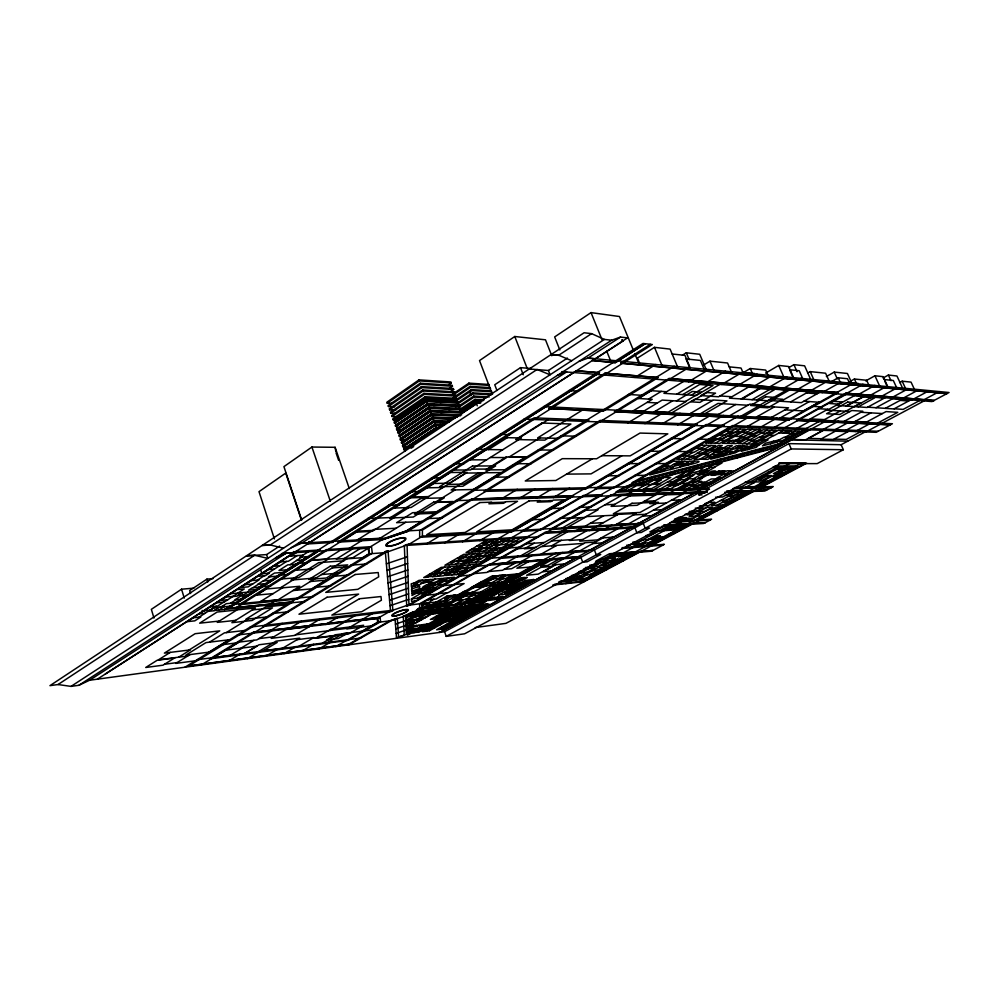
<?xml version="1.0" encoding="UTF-8"?>
<svg xmlns="http://www.w3.org/2000/svg" width="999" height="999" viewBox="0 0 999 999"><rect width="100%" height="100%" fill="white"/><g stroke="black" fill="none" stroke-linecap="round" stroke-linejoin="round"><path stroke-width="1.5" d="M419.667 607.979L419.642 603.796L488.898 564.435L545.566 559.602L464.997 604.245L416.62 609.952L419.642 607.904L416.62 609.952M419.68 537.4L419.655 530.631L471.553 499.05L573.501 495.979L511.451 531.967L419.655 537.312M688.598 367.644L422.415 530.032L422.402 536.188L407.105 545.466M422.664 607.892L422.702 603.134M443.981 575.387L446.803 575.461L453.196 571.765M482.255 553.371L479.483 553.221L472.839 557.067M759.977 488.636L758.303 488.686L761.226 488.024L759.777 488.798M421.903 605.157L430.294 602.297L430.581 601.111L433.891 599.238M499.138 586.85L500.299 587.474M718.743 456.193L717.532 457.442L710.726 459.203L728.97 448.851L734.59 448.938L740.147 445.829M649.238 480.869L653.995 476.298M679.545 467.27L683.116 463.923L674.025 466.271L670.491 469.617L687.599 465.147L689.173 463.773L681.78 465.172M671.715 475L676.598 470.429M693.88 469.23L698.888 464.647M699.562 471.029L703.895 467.107L722.002 462.999L714.085 467.395M712.886 464.76L708.503 468.681L690.571 473.376M715.734 463.536L720.853 458.941M728.833 454.52L732.454 451.286L727.434 452.584L723.663 455.956L717.369 457.579L720.828 454.47L727.147 452.847M737.274 457.917L742.519 453.321M747.751 449.625L755.931 444.118M758.516 452.385L763.873 447.777M349.3 488.561L335.102 447.302L311.925 447.04L283.928 466.633L301.636 519.892M448.676 384.69L451.223 382.954L450.861 381.968L418.981 379.882L386.9 402.197L387.25 403.184L391.833 403.396M387.25 403.184L419.355 380.894L451.223 382.954M448.626 388.823L452.447 386.226L452.085 385.239L420.217 383.241L388.087 405.507L388.436 406.506L394.555 406.768M388.436 406.506L420.579 384.253L452.447 386.226M449.837 392.108L453.671 389.51L453.309 388.524L421.441 386.613L389.273 408.828L389.622 409.827L395.741 410.077M389.622 409.827L421.815 387.624L453.671 389.51M451.061 395.392L454.895 392.794L454.533 391.808L422.677 389.972L390.459 412.15L390.821 413.149L395.404 413.324M390.821 413.149L423.052 390.996L454.895 392.794M452.272 398.676L456.118 396.091L455.756 395.104L423.913 393.356L391.645 415.484L392.008 416.483L396.591 416.645M392.008 416.483L424.288 394.368L456.118 396.091M454.782 401.111L457.355 399.388L456.98 398.401L425.149 396.728L392.844 418.818L393.206 419.817L397.777 419.967M551.798 355.769L545.491 339.81L514.772 336.501L479.52 360.577L492.195 393.943M393.206 419.817L425.524 397.752L457.355 399.388M461.688 413.648L456.793 400.487L425.824 398.926L394.38 420.379L405.357 451.024M394.917 421.878L426.386 400.449L440.322 401.136M395.279 422.877L426.76 401.461L457.717 402.972M396.116 425.212L427.622 403.833L433.816 404.12M396.478 426.223L427.997 404.845L458.941 406.268M397.315 428.559L428.871 407.217M396.79 429.845L429.245 407.917L461.038 409.303L460.676 408.316L428.871 406.905L396.428 428.846L396.79 429.845L399.837 429.932M397.677 429.57L429.245 408.241L460.177 409.578M452.397 394.268L468.881 383.141L489.023 384.465M452.747 395.229L469.243 384.116L489.385 385.414M398.514 431.918L430.107 410.614L442.482 411.138M398.876 432.917L430.482 411.638L461.401 412.899M453.583 397.477L470.092 386.376L490.234 387.637M452.672 399.3L470.467 387.35L490.596 388.599M399.712 435.277L431.356 414.023M400.075 436.276L431.73 415.047L458.004 416.046M456.056 399.837L471.316 389.61L491.446 390.821M456.418 400.799L471.678 390.584L491.808 391.783M400.924 438.636L432.604 417.432L451.148 418.094M455.307 417.932L432.604 417.107L400.037 438.911L400.399 439.922L432.979 418.131L452.647 418.831M633.641 350.861L619.48 316.521L591.021 312.612L554.657 336.925L559.827 349.962M401.273 439.635L432.979 418.444L451.523 419.105M457.255 403.059L472.527 392.844L492.657 394.006M457.617 404.021L472.902 393.818L491.471 394.88M193.856 588.161L181.543 589.198L151.361 609.328L153.958 618.081M402.122 441.995L433.853 420.841L441.57 421.091M402.485 443.007L434.228 421.865L446.578 422.265M458.454 406.281L473.751 396.091L489.223 396.94M458.816 407.242L474.113 397.065L486.488 397.739M403.334 445.367L435.102 424.25M531.243 368.519L520.504 367.644L494.755 384.752L496.953 390.522M444.18 424.213L435.114 423.938L402.447 445.654L402.809 446.665L435.489 424.962L441.533 425.149M403.696 446.378L435.477 425.274L441.658 425.462M459.652 409.503L474.975 399.338L484.253 399.825M460.015 410.477L475.337 400.312L483.066 400.711M212.987 578.646L206.918 579.133L189.66 590.559L190.572 593.531M460.077 411.725L475.611 401.448L481.63 401.748M404.533 448.738L436.351 427.672L439.435 427.759M422.028 438.299L454.345 416.933L457.442 417.045M404.895 449.75L422.727 437.962M460.851 412.737L476.198 402.597L479.283 402.747M461.913 412.325L476.161 402.909L480.669 403.134M461.213 413.711L476.56 403.571L476.198 402.597M411.163 448.251L413.686 446.578M592.469 360.464L615.272 362.6L645.079 343.793L615.322 362.699L592.519 360.564L627.534 337.887L620.529 337.063L611.663 340.234L604.432 339.41L591.583 333.641L584.09 332.754L49.95 685.651L58.042 684.54L254.583 555.282L267.819 558.366L266.596 554.595L279.645 546.078M270.592 545.054L262.163 545.442L270.254 544.979L537.087 369.48L550.074 374.775L548.401 370.504L529.482 368.981M551.148 354.52L558.728 355.244L591.583 333.641M548.401 370.504L567.42 358.079M58.042 684.54L71.004 686.388L604.432 339.41M71.004 686.388L78.896 685.289L611.663 340.234M78.896 685.289L89.623 680.232L286.089 553.234L368.718 547.877L384.178 538.424L406.481 530.881L421.703 521.515M291.358 547.689L301.71 543.144L566.658 371.89L557.467 375.349M578.995 361.388L588.074 358.042L620.529 337.063M97.328 679.17L295.692 551.498L320.379 549.912L228.546 608.341L293.032 601.885L228.521 608.254L320.379 549.912M599.412 372.677L576.46 370.766L307.392 543.956L332.043 542.494L599.412 372.677L332.043 542.494M308.978 541.545L309.39 542.794L105.345 674.013M595.167 358.728L309.665 542.669L309.278 541.533M595.441 358.753L622.802 341.146L622.265 339.847M193.344 617.782L187.337 621.64L194.805 620.854L200.811 617.007L193.007 617.819M204.271 610.776L220.08 600.474L227.797 599.737M251.311 580.581L240.409 587.537L248.152 586.863L259.053 579.944L251.199 580.594L257.892 576.286L265.397 575.686L269.28 573.201L261.913 573.776L260.789 570.279M258.029 576.273L273.788 566.133L280.032 565.671L286.713 561.388M220.954 600.387L226.186 597.015M274.163 566.108L280.844 561.8M291.271 555.981L296.603 552.547M198.926 617.207L213.299 607.979L218.993 607.417M216.321 606.243L210.19 610.177L203.896 610.814M257.467 580.082L264.173 575.786M267.794 573.314L279.658 565.709M223.739 602.135L217.52 606.131L210.165 606.843M237.912 593.056L244.293 588.96L236.95 589.61L225.399 597.09L233.104 596.378M238.349 593.019L224.101 602.11L216.383 602.847M297.227 555.581L288.336 561.276L280.282 561.85L289.186 556.118L302.934 555.194M308.266 551.798L299.837 557.167L307.829 556.63M263.386 580.918L269.905 576.76M252.959 587.737L258.316 584.315M301.873 557.03L296.516 560.451L302.485 560.027M218.669 610.177L224.675 606.343L219.942 606.805L213.724 610.789L208.017 611.363M290.06 564.697L296.74 560.439M230.519 603.259L236.189 599.65M242.183 595.829L248.177 592.007L252.859 591.583M258.853 587.212L264.198 583.816M224.4 609.59L229.708 606.218M240.697 599.225L246.678 595.416M295.629 564.285L286.913 569.83L278.996 570.441L287.724 564.872L295.804 564.273M302.26 560.039L307.617 556.643M224.563 609.577L643.031 343.456L652.335 344.53L234.915 608.528M548.901 408.541L604.882 373.226L658.066 377.634L603.334 411.138L548.901 408.541L603.334 411.138M620.666 363.099L946.902 393.656L620.704 363.199L650.349 344.305M295.716 570.267L311.85 560.064L328.584 558.878L298.838 577.522L281.693 578.945M470.367 459.827L486.6 449.562L502.709 449.737M256.656 595.117L266.358 588.985M342.732 540.746L357.892 531.156L372.527 530.407M394.28 508.066L411.688 497.065L428.446 496.603M488.474 449.575L507.317 437.674M170.255 652.384L158.466 659.815L187.712 656.006M677.909 367.694L670.104 349.101L654.47 347.34L637.449 358.079L639.785 363.748M280.669 587.699L296.591 577.709M325.899 559.315L341.296 549.65M519.118 437.937L547.714 419.992M357.405 539.897L374.175 529.37L396.153 528.246M393.206 517.432L408.966 507.542M260.19 601.748L282.917 587.499L265.746 589.035M347.939 549.225L363.424 539.535M175.125 657.629L163.037 665.184L145.729 667.494L157.205 660.252L174.513 658.004M189.036 650.037L219.73 630.869L195.105 633.703L164.385 653.121L190.447 649.862L178.671 657.205M352.647 548.913L336.288 559.115L352.41 557.966L370.666 546.778M268.569 605.144L276.611 600.137M584.765 408.616L537.649 437.887L557.13 438.311M634.939 377.435L655.731 364.51M209.49 642.157L224.5 632.829L244.668 630.481M189.985 654.582L175.799 663.398L195.379 660.789M277.71 600.037L299.85 586.276L282.38 587.837M455.094 489.922L434.965 502.422L453.858 501.823M226.224 632.629L248.202 618.993M539.847 437.937L509.29 456.905L526.748 456.993M296.316 590.247L346.865 558.816M379.458 538.611L405.819 522.252M674.25 366.271L406.618 530.869L382.23 539.622M682.429 355.169L686.288 352.797L699.725 354.27L706.368 369.905M208.916 652.16L229.021 639.785M311.725 588.823L325.824 580.144M473.276 489.51L500.774 472.602L478.771 472.789L451.098 490.01L473.888 489.498M362.575 557.692L368.968 553.758L368.244 548.164L360.002 548.701L343.306 559.078L363.112 557.654M184.94 667.207L369.468 553.721M403.296 616.296L404.021 615.796L403.271 616.221L404.245 635.164L398.613 637.1L397.302 618.256L390.409 620.529L348.713 644.193L188.524 666.083L293.032 601.885M297.59 598.975L372.29 553.184L371.478 546.64L326.261 549.625L239.048 604.745L297.615 599.063M407.804 531.268L588.973 420.079L534.19 417.857L337.887 542.157L383.042 539.485L407.842 531.356L383.042 539.485M253.097 632.442L209.802 658.878L347.814 640.409L380.619 621.728L380.057 617.282L253.072 632.355L380.082 617.357M385.339 551.685L262.799 626.51L390.572 611.688L392.882 610.764L388.049 550.998L385.302 551.598L388.087 551.086M838.361 392.582L788.998 419.98L614.497 411.763L668.918 378.534L838.361 392.582L668.918 378.534M201.186 664.984L385.389 552.609L390.509 610.951L388.936 611.95M225.974 650.137L238.973 642.207M638.573 398.489L651.348 390.684M703.721 364.96L709.989 361.163L727.559 362.999L731.543 372.252M409.003 544.318L385.427 552.697M648.538 399.101L661.263 391.383M240.934 648.214L253.908 640.347M632.954 410.989L652.222 399.325L638.099 398.451M269.305 631.206L282.23 623.388M242.32 648.026L230.045 655.456L213.336 657.679L225.624 650.174L256.88 646.153L244.93 653.334M683.653 381.393L663.948 393.319L696.216 395.504L713.011 385.527L699.675 384.465L682.767 394.593M271.678 630.918L256.83 639.897L238.599 642.17M688.523 381.793L708.778 369.568M228.122 661.313L240.222 654.02M643.219 411.488L662.162 400.087L686.063 401.548L668.231 412.137L654.857 411.476M426.073 544.155L441.308 535.002M500.799 499.25L517.332 489.31M627.697 422.989L646.565 411.65M244.593 653.446L259.066 644.755L277.21 642.432L262.762 651.036M676.798 394.193L696.39 382.43M286.563 629.145L271.216 638.361L294.443 635.464L309.752 626.385M288.624 628.908L301.523 621.166M653.958 412.013L672.802 400.736M705.381 383.154L725.461 371.166M676.41 400.936L692.257 391.483L701.223 392.12L685.451 401.498M247.228 658.703L259.315 651.485M691.283 395.179L710.326 383.828L696.003 382.667M444.505 542.957L459.665 533.928M518.856 498.688L535.289 488.898M644.892 423.638L663.611 412.487M307.417 626.66L320.279 619.018M592.482 458.766L555.856 480.507L525.249 480.994L562.3 458.666L596.578 458.778L640.009 433.067L667.844 433.853L630.144 455.869L601.81 455.681M671.715 412.887L694.58 399.325L712.512 400.474M719.879 384.34L700.911 395.579L718.581 396.778L757.142 374.188M721.678 384.478L741.57 372.702M742.657 373.002L750.249 368.519L765.696 370.067L768.169 375.724M265.846 656.156L277.909 649.025M462.412 541.795L477.497 532.892M536.363 498.139L552.697 488.499M661.525 424.263L680.094 413.299M282.23 648.451L299.688 638.149L275.999 641.158L258.978 651.311L282.705 648.164M325.711 624.475L338.549 616.92M689.859 413.786L713.323 400.012L726.947 400.886L704.07 414.223L690.272 413.536M283.978 653.683L296.016 646.615M621.865 455.806L591.046 473.876L566.595 474.125M299.051 646.216L313.898 637.524L297.115 639.672M765.596 373.114L778.721 365.434L788.661 366.508L794.03 378.646M479.807 540.659L494.817 531.88M553.359 497.614L569.592 488.111M677.647 424.862L696.066 414.086M343.531 622.352L356.318 614.885M551.848 500.799L538.786 501.023M344.23 622.265L330.02 630.569L295.479 634.852M749.1 386.713L729.47 398.164L767.931 400.761L786.5 390.147L770.778 388.873L752.022 399.687M476.648 546.266L466.071 552.472L475.099 551.798L481.568 548.039M487.125 540.172L482.405 542.932L488.124 542.544L492.844 539.797M457.455 558.129L460.302 556.468M752.697 387L772.215 375.624M481.043 545.966L487.749 542.057L483.104 542.37L476.398 546.291L482.38 545.866M433.166 573.838L427.31 577.247L423.713 577.572L441.183 567.382L450.736 566.683M444.767 567.082L435.077 572.727L441.271 572.177L450.949 566.558L460.864 565.721L449.862 572.065M449.075 564.872L455.094 561.363M471.79 552.047L483.653 545.142L489.86 544.717M788.686 367.694L793.918 364.647L804.62 365.821L810.851 379.807M456.181 561.276L462.25 557.754M483.816 545.129L489.273 541.957M301.661 651.261L313.674 644.28M462.937 557.842L469.605 553.97M426.373 579.895L420.567 583.266L424.712 582.867L430.519 579.507L422.115 580.269M496.715 539.56L711.538 414.847M428.321 579.695L419.081 585.052L412.862 585.651L422.515 580.032L418.918 580.369L413.136 583.741L416.733 583.404M511.426 531.893L573.476 495.891L471.553 499.05M585.564 488.873L697.065 424.2L585.601 488.961L484.078 491.396L600.124 420.417L697.102 424.288M484.215 547.852L477.747 551.61L483.391 551.186M489.385 544.742L494.83 541.583M467.894 557.454L474.55 553.596L463.573 554.42L460.027 556.493L466.058 556.031M499.175 539.31L494.305 542.132L499.925 541.758L504.782 538.948M741.133 398.951L758.978 388.599L774.337 389.835L756.655 400M741.97 399.013L760.851 388.074L748.476 387.075M360.876 620.279L373.638 612.887M437.337 576.323L443.181 572.951M322.402 643.119L335.951 635.277L312.637 638.261M362.075 620.142L346.89 628.933L371.341 625.898M443.868 573.014L449.775 569.605M450.849 569.505L456.793 566.071M717.369 415.134L735.714 404.508M461.076 563.873L466.795 560.564M494.855 545.004L501.523 541.146M767.457 388.199L786.812 377.023M327.922 642.382L343.169 633.578L375.936 629.407M427.547 584.702L430.869 582.779M454.757 569.168L443.306 575.786L432.367 576.785L438.199 573.389L448.863 572.577M424.825 586.663L419.168 589.947L422.952 589.56M419.443 589.909L413.811 593.169L417.32 592.807L428.334 586.326M583.141 495.691L521.303 531.381L540.484 530.169L601.91 495.117L583.104 495.604L601.91 495.117M318.893 648.913L330.881 641.995M488.811 550.874L723.563 415.434M492.782 548.676L499.4 544.867M459.103 568.369L464.76 565.109L461.288 565.397L455.619 568.668L459.99 568.294L454.095 571.69L449.725 572.077M435.227 582.367L428.608 586.301L422.977 586.85L426.511 584.802L432.142 584.253M469.031 562.924L475.024 559.465M476.073 559.378L482.105 555.906M437.912 581.693L440.609 580.144M488.811 552.522L482.779 555.993L487.574 555.619L493.593 552.16L482.967 552.959L464.56 563.586L455.182 564.26M458.091 571.341L451.698 575.012L462.312 574.038M504.732 544.492L515.584 538.249M430.082 587.924L435.789 584.652M729.67 415.734L749.837 404.145L760.826 404.832L740.796 416.283M436.838 584.54L442.582 581.243M412.412 598.776L411.426 599.338L411.6 601.448L415.334 600.799M449.562 577.684L443.256 581.306L448.076 580.844L454.37 577.235L443.693 578.234L440.347 580.169L446.216 579.607M456.531 574.575L462.912 570.904M494.243 550.399L499.725 549.999L504.333 547.352L498.851 547.752L494.093 550.486L483.216 551.298L493.981 545.067L499.55 544.68M807.642 373.089L810.214 371.616L825.586 373.214L829.27 381.393M514.335 541.745L520.854 537.999M463.573 570.978L469.455 567.607M503.808 547.877L509.178 544.805M470.492 567.519L476.411 564.123M417.395 598.239L426.298 593.131L420.304 593.756L411.388 598.888L420.829 597.864M428.121 592.082L433.728 588.873L437.15 588.523M492.37 555.244L498.376 551.798L501.735 551.548M781.767 389.36L800.936 378.371M362.15 631.156L377.547 622.315L377.26 618.568L361.551 620.441M508.029 547.577L513.386 544.505M335.701 646.615L378.296 622.227M237.263 635.027L377.784 618.269L390.534 611.026L408.966 604.757L738.186 416.158M723.9 425.324L706.168 424.55L595.179 488.736L613.836 488.199L723.863 425.237M789.535 389.997L770.978 400.587L801.335 402.659L819.505 392.432M743.693 416.421L761.65 406.168L788.536 407.817L770.878 417.757M544.954 532.504L634.502 526.997L544.917 532.417L499.375 558.466L588.224 551.261M707.205 491.958L611.051 494.842L549.85 529.62L639.235 524.325M709.44 489.285L616.296 491.758L626.123 486.263L777.921 446.64L810.813 428.621L878.233 431.256M807.642 428.583L777.821 444.842L632.267 482.667L732.479 425.574L807.604 428.496M348.863 644.817L391.358 620.629L409.253 614.51L421.903 607.429L421.915 603.234L749.562 416.72M795.629 390.484L814.635 379.682M572.015 518.081L585.689 510.314M658.953 469.505L664.772 466.196M683.154 455.731L689.123 452.347M623.626 490.484L630.906 486.351L639.148 484.203L646.94 484.04L636.263 490.072M780.968 401.273L799.4 390.796M715.908 438.673L708.216 443.044L705.394 442.994L729.769 429.133L735.851 428.833L730.057 432.105L734.802 432.267L740.584 428.996L745.054 429.158L740.471 431.743L735.988 431.593M662.974 469.468L668.793 466.171M687.137 455.756L693.081 452.385M826.385 376.548L834.227 372.09L847.439 373.501L851.273 381.93M404.046 615.871L412.387 612.262L460.839 606.555L413.848 632.729M408.329 614.41L411.351 612.699M724.375 435.102L730.843 431.431M534.24 543.194L524.313 548.826L534.265 548.089M756.455 417.058L774.275 406.943M447.04 592.769L436.051 599L427.759 599.899M628.271 490.372L636.65 485.626L644.442 485.452M562.262 527.947L580.382 517.669M444.38 612.487L441.296 614.21L446.753 613.536L449.837 611.825L406.668 617.057L412.924 613.511M425.362 606.618L434.752 605.531M596.078 509.852L621.428 495.504M641.758 484.153L644.917 482.355L653.883 480.019L661.538 479.895L653.446 484.44L645.754 484.715L653.883 480.019M501.623 564.098L486.875 572.439L473.901 573.638M691.208 456.78L697.439 453.259M703.483 449.725L711.063 445.442M728.571 436.101L736.5 431.605M429.108 606.168L447.09 596.016M790.609 401.923L808.553 391.77L799.038 391.009M504.27 563.873L518.169 556.018M559.902 532.43L568.468 527.584M625.436 495.379L634.602 490.197M745.679 427.422L763.411 417.395M809.078 391.583L827.896 380.944M411.775 616.321L415.871 614.934M430.519 606.093L435.664 604.233M732.392 436.201L740.309 431.73M413.848 616.183L420.816 612.212L423.938 611.838L418.219 615.072L415.084 615.446M520.816 555.806L544.155 542.507M562.512 532.267L544.405 542.482L526.411 543.743M450.674 595.541L444.755 598.888L447.852 598.538M830.206 382.317L838.223 377.797L847.489 378.721L849.999 384.253M630.893 495.217L611.113 506.368L637.075 505.307L656.63 494.418M438.012 604.058L453.771 595.204M418.931 615.484L423.002 614.11M455.307 595.017L452.072 596.84L457.704 596.228L460.926 594.417M525.686 555.407L541.346 546.59L556.605 545.479M567.32 531.967L551.236 541.021L570.854 539.66M541.858 546.553L551.748 540.983M427.56 611.176L434.952 606.942L444.13 605.881M706.53 454.358L722.227 445.517L718.581 445.454L694.055 459.278L699.662 459.303L708.428 454.37L702.846 454.32M413.598 619.567L407.967 622.739L411.064 622.352L416.695 619.193M420.954 615.322L428.084 611.351L431.168 610.988L425.449 614.198L422.365 614.572M739.322 436.501L752.172 429.283M453.646 597.377L444.205 602.684L448.676 602.147L441.458 606.193M457.854 595.017L470.042 593.681L472.914 592.07L467.819 593.918M458.266 594.705L464.21 591.358L467.27 591.033L461.326 594.368L446.965 596.066M461.875 592.907L481.243 582.03M483.553 580.731L491.695 576.148L495.529 575.786L487.387 580.357L483.316 580.756L475.312 585.264L483.179 584.415M515.609 562.899L502.46 570.292L488.411 571.578M406.993 624.612L413.087 621.178M492.632 576.311L516.883 573.975L509.178 578.259M485.377 580.706L490.759 580.157M410.065 623.139L414.073 621.778L412.125 622.877M424.712 614.897L419.655 617.744L426.685 616.883M461.388 594.63L475.424 586.763M479.17 584.865L487.162 580.382M519.43 562.562L533.254 554.807M574.762 531.505L583.291 526.723M639.909 494.93L649.013 489.822M711.987 454.42L703.308 459.315L707.954 459.328L716.408 454.458M759.265 427.934L776.86 418.057M822.127 392.644L840.771 382.167M462.599 594.542L460.227 595.879L465.309 594.255M716.633 452.185L723.763 448.189M736.3 441.009L742.644 437.462M748.813 433.891L756.518 429.57M476.261 587.287L479.532 585.451L473.963 586.026L470.679 587.874L484.627 586.338M603.783 515.734L585.252 526.136L567.857 527.147L586.525 516.583L616.92 515.097M463.973 594.343L469.093 592.482L466.208 594.093M413.648 622.714L408.079 625.849L411.151 625.449M434.59 610.926L428.359 614.422L435.264 610.501L438.311 610.139L432.604 613.336L429.558 613.698M444.83 605.819L453.883 604.757M551.535 545.841L561.388 540.322M422.54 618.568L409.14 620.192M478.509 587.012L493.993 578.346M779.72 418.194L809.377 401.573M523.164 562.25L511.663 568.693L504.083 569.38M416.346 622.502L422.49 619.08M423.526 618.493L429.695 615.047M739.859 441.096L746.191 437.55M431.73 614.048L407.117 627.684L413.174 624.3M667.856 481.868L685.863 471.753L694.954 469.38L687.749 475.961L678.733 478.321L685.863 471.753L691.258 471.703L681.468 477.172L676.036 477.26M727.509 448.239L716.633 454.47L711.463 454.42L715.471 452.172L720.629 452.222M447.402 605.594L456.618 600.436L472.302 598.663M464.173 596.403L453.271 597.602M433.404 613.736L437.425 612.375M456.93 600.536L471.516 592.357M541.033 554.183L556.83 545.342L584.115 543.344M848.076 382.567L854.42 379.021L866.633 380.257L869.118 385.676M435.252 613.598L442.357 609.652L445.379 609.303L439.685 612.487L436.663 612.849M442.869 609.365L450.187 605.269M471.953 592.832L484.128 586.276L492.482 585.189M489.635 583.216L484.328 583.753M471.353 593.756L474.038 592.257M483.916 586.738L486.613 585.227M528.334 561.8L516.845 568.219L530.968 566.945M730.856 448.876L736.413 445.766L747.801 445.966L743.531 448.339L735.739 448.289M491.283 582.979L505.419 575.087M415.347 625.686L409.24 626.473M672.689 481.768L680.906 477.185M659.352 489.46L673.139 481.768L667.569 481.868L653.746 489.61L664.173 489.335L672.427 484.74L678.071 484.615M407.23 630.706L416.745 625.411L413.711 625.811L408.191 628.895L411.226 628.496M732.816 448.913L719.767 456.193L715.883 456.168M756.218 436.014L762.574 432.467M417.058 625.586L415.122 626.66L419.068 625.324M454.058 604.82L463.261 599.687M586.813 530.756L569.393 540.471L582.729 539.547M742.557 443.731L750.099 439.523M470.804 595.854L475.536 593.219L484.19 592.282M471.878 595.629L475.936 593.369L468.106 594.218M465.459 599.437L472.152 595.704M490.996 585.127L497.252 584.727M597.564 525.886L618.231 514.36L636.001 513.498L615.496 524.837M803.358 410.926L818.943 402.235M495.766 582.754L502.859 578.933L497.589 579.457M589.248 530.606L597.714 525.874M653.995 494.493L663.036 489.448M772.464 428.421L853.258 383.366M413.761 628.833L408.291 631.88L411.313 631.48M472.028 593.044L480.494 592.132L492.569 585.402M438.461 615.784L435.389 617.494L440.859 616.82L443.918 615.122L436.438 616.096M423.039 624.737L416.046 625.636M505.906 578.583L511.875 575.262L506.118 575.824L500.149 579.158L509.453 578.234M743.93 445.904L735.164 450.711L739.173 450.761M760.077 436.975L767.856 432.642M416.77 628.446L407.33 633.666L410.077 633.341L407.355 634.303M469.83 598.95L464.622 601.848L458.054 602.597M737.062 450.736L730.669 452.884M454.195 608.329L452.197 609.44L454.17 609.203M463.124 603.696L478.983 594.954M483.516 592.37L491.446 588.186L479.47 594.904L464.036 596.49M516.908 573.975L492.682 587.275L500.686 583.041M406.668 617.057L407.392 635.227L417.345 629.707M419.905 628.134L409.29 629.52M420.542 627.921L427.147 624.25M669.68 489.273L688.423 478.858M743.318 448.339L735.551 452.772L723.95 455.694M556.106 552.971L412.325 632.866L419.255 631.93L562.749 552.435M710.164 467.332L701.872 471.94L706.518 471.903L714.784 467.307L709.927 467.407M865.696 380.906L874.937 375.774L883.141 376.66L888.161 387.537M753.758 444.08L778.196 430.332L791.133 430.794L786.688 433.254M796.64 420.342L890.384 424.812L796.678 420.429L845.741 393.194L934.14 400.512L845.741 393.194M600.049 529.932L579.782 541.183L597.564 539.91L617.682 528.833M782.754 428.808L862.999 384.29M693.406 478.771L703.209 473.339L695.816 473.426L685.976 478.896L695.229 478.746L686.9 483.354L680.069 483.504M845.803 394.568L829.657 403.521L838.985 404.158M549.375 559.278L578.034 556.755L549.375 559.278L468.906 603.796L484.79 602.01L480.656 604.295L464.772 606.168L417.807 632.205M667.182 494.08L649.837 503.696L666.345 503.034M676.273 489.098L686.625 483.366M764.897 439.86L755.831 444.892L758.99 444.942L768.031 439.935L761.5 439.772M603.359 529.72L611.775 525.062M667.694 494.068L676.685 489.098M765.871 439.885L773.8 435.489M783.428 430.444L774.312 435.489L769.193 435.339M679.095 489.023L704.982 474.687L713.161 474.575L718.681 471.54L713.573 471.578L708.029 474.65M467.12 606.58L449.937 616.008L455.269 615.347L458.304 613.661L452.984 614.323M705.419 474.675L711.837 471.116L715.359 471.091L708.94 474.637M450.774 615.908L422.277 631.705L429.545 630.706M488.798 594.855L475.849 601.922L497.627 599.313M552.072 559.765L540.684 566.058L547.802 565.422L559.153 559.153M514.148 581.006L509.677 583.478L513.224 583.104L517.694 580.644L514.148 581.006L513.911 580.344M783.091 433.141L787.699 430.594M452.684 616.008L457.804 615.372L475.799 605.556M490.609 595.029L495.704 594.455L514.46 584.215M568.481 551.985L585.264 542.707L595.666 541.945L579.42 551.098M682.367 488.948L688.923 485.314M701.535 478.309L708.179 474.637M883.066 377.997L888.398 375.05L896.952 375.999L902.771 388.536M453.683 615.546L448.126 618.606L445.217 618.98M491.67 594.53L485.889 597.727L483.004 598.051M689.772 485.302L702.222 478.309L698.326 478.371M517.944 580.431L512.462 583.466L516.808 583.016L522.277 579.994L515.109 580.719L520.267 577.872L524.338 577.459L519.18 580.307M809.028 419.642L827.796 409.265M460.964 612.2L464.023 610.514L458.703 611.151M499.175 591.071L502.372 589.31L497.115 589.872M481.131 601.311L484.265 599.575L478.983 600.187M443.356 622.177L440.372 623.826L435.027 624.525M443.681 622.002L446.69 620.342L441.358 621.016M455.069 615.734L453.121 616.808L455.057 616.57M493.007 594.78L490.971 595.904L494.905 594.567M855.019 395.317L836.712 405.407L867.157 407.467L885.039 397.752M429.47 630.744L457.18 615.471M483.316 601.023L495.092 594.542M686.975 488.823L693.531 485.214L685.676 485.389M795.304 429.283L812.487 419.805M856.655 395.454L874.837 385.427M469.218 609.64L463.611 612.724L466.483 612.375L472.077 609.29M489.835 598.126L487.824 599.238L491.733 597.914L481.281 599.063M448.701 621.39L454.208 618.356L457.067 617.994L451.573 621.016L438.012 622.864M486.101 600.774L491.833 597.614L494.68 597.29L488.948 600.449M478.571 605.094L472.914 608.204L470.054 608.553M517.22 583.791L511.326 587.037L508.491 587.337M562.649 558.853L576.273 551.361M617.095 528.871L625.474 524.263M681.043 493.656L689.959 488.736M563.586 558.778L552.247 565.022L564.647 563.898M791.245 433.404L795.679 430.956L799.837 431.106L782.317 440.671L775.236 442.07L783.853 437.325L788.286 437.45M450.724 621.016L460.327 619.78M455.407 618.431L465.509 617.02L462.512 618.668L457.317 619.33L460.314 617.682M492.969 597.739L498.002 597.165M456.281 618.306L480.494 604.994M498.688 594.954L525.187 580.382M691.758 488.698L697.989 485.264L700.711 485.202M784.902 437.362L792.032 433.429M603.009 537.874L592.657 543.568L603.296 542.782M628.034 524.113L683.541 493.581M520.529 583.428L517.32 585.189L522.44 584.652L525.649 582.892M453.271 620.629L436.588 629.77L443.843 628.783L450.736 625.024M555.894 564.685L543.094 571.715L551.698 570.891L564.46 563.911M694.492 488.623L701.51 484.765L706.093 484.665L699.924 488.049L695.329 488.161M479.57 607.105L476.498 608.791L481.668 608.166L484.727 606.48L475.711 607.604M517.932 586.013L514.747 587.762L519.855 587.212L523.039 585.464L514.123 586.45M523.164 583.141L526.386 581.368L531.48 580.844L528.259 582.604L505.856 585.114L487.962 594.942L493.244 594.355L496.416 592.607L491.146 593.181M845.916 406.031L862.549 396.903L874.687 397.864L858.203 406.868M846.59 406.081L864.172 396.416L854.432 395.629M637.262 480.644L777.784 444.168L821.353 420.242M698.501 488.511L710.976 481.63L715.072 481.555M724.3 474.55L731.218 470.754L727.01 470.791L720.741 474.238L724.962 474.188M823.176 420.329L840.334 410.926M718.106 478.171L708.865 483.104L703.533 483.216L711.263 478.971L716.57 478.883M452.397 624.113L457.03 621.578M457.954 621.066L488.998 603.995L467.07 606.605M497.564 599.338L502.435 596.678M533.778 579.507L507.292 593.993L498.701 594.954M661.45 509.777L679.308 499.987M868.331 396.391L886.35 386.526M601.997 542.869L612.3 537.225M651.648 515.671L662.487 509.727L653.408 510.152M708.978 484.715L714.747 481.555M576.173 557.692L439.697 632.404L439.423 631.605M589.585 550.287L630.319 528.046M638.311 523.513L693.868 493.256M702.559 488.411L792.095 439.473L805.506 439.822L822.989 430.319M826.91 420.517L439.885 632.379L439.61 631.58M641.046 523.426L632.729 527.971M854.532 406.618L872.015 397.053L884.465 398.064M899.637 382.58L902.172 381.193L911.051 382.118L914.734 390.022M89.623 680.232L444.58 631.743L580.844 557.292L582.742 562.212L587.2 561.8L600.724 554.47L596.291 554.845L594.368 549.9L489.985 558.279M420.479 537.362L422.377 536.101L643.206 523.226L645.217 528.271L649.55 527.996L641.246 532.492L636.887 532.792L634.889 527.759L580.881 557.355L576.386 557.742L575.849 556.843M634.927 527.834L698.301 493.119L699.05 494.955L702.085 494.855M865.184 431.905L841.121 444.717L788.91 443.618L707.142 488.286L707.904 490.134L699.05 494.955M832.954 420.816L851.797 410.527L862.799 411.213L844.105 421.366M879.682 397.315L897.527 387.587M821.702 430.269L838.573 421.091M823.376 430.332L808.566 438.386L821.39 438.736M444.58 631.743L446.216 636.375L791.22 448.938L843.368 449.737L841.121 444.717M890.721 398.214L908.403 388.636M833.191 430.706L849.924 421.64M875.961 407.729L893.168 398.414M836.063 430.806L820.853 439.11L833.303 439.448L848.7 431.281M854.307 421.865L870.966 412.862M674.562 519.43L677.684 517.744M595.279 562.4L601.723 558.928M705.981 503.471L710.064 501.273M710.289 501.261L713.323 499.625M563.573 580.744L573.638 575.324M625.636 547.39L635.714 541.97M702.697 505.869L709.04 502.46L714.797 502.222L708.478 505.619L699.288 506.031M589.472 567.145L593.743 564.847M693.169 511.251L687.849 514.123L685.214 514.26M582.429 571.166L574.987 575.187L571.416 575.549M901.448 399.088L918.98 389.635M606.98 558.466L614.547 554.395M649.987 535.302L657.879 531.056M885.301 408.366L902.047 399.35L892.831 398.601M676.123 521.303L682.654 517.782L686.263 517.582L679.732 521.091M588.923 568.568L580.894 572.902L586.975 572.29M596.366 564.597L607.916 558.379L602.647 558.853M659.115 530.881L638.836 541.733L632.729 542.195M750.449 481.743L756.368 478.558L759.977 478.496L754.07 481.668L745.379 481.843M844.367 431.118L860.963 422.19M581.256 572.864L574.275 576.623L580.007 576.023M659.215 530.956L669.118 525.636M740.209 487.412L750.773 481.73M756.53 478.546L773.576 469.355L776.635 469.33L759.627 478.496M773.775 469.355L778.246 466.945M593.006 566.808L600.449 562.799L606.343 562.25L598.913 566.246L585.339 567.544M635.277 544.055L643.056 539.872M696.765 511.088L702.772 507.867L695.242 508.204M731.768 492.082L722.652 496.978L715.559 497.24M568.518 580.219L575.449 576.498M612.699 556.643L617.307 554.158M632.117 546.878L637.712 543.868M776.435 469.33L780.893 466.933M615.109 556.431L619.717 553.946M663.249 530.606L672.702 525.524M565.771 583.666L594.992 567.981L583.553 569.093M621.366 553.808L634.665 546.678M647.814 539.522L664.585 530.519M674.462 525.299L682.604 520.929M745.254 487.287L711.438 505.444L723.226 504.92M783.179 466.92L790.309 463.186M865.871 422.427L886.063 411.588L897.764 412.337L877.759 423.014M745.591 487.275L755.456 481.98L763.598 481.805M783.378 467.033L778.933 469.418L782.317 469.393M635.489 546.603L640.596 543.868M666.633 530.407L676.136 525.312M624.325 553.558L618.244 556.818L621.915 556.493L627.984 553.234M910.838 399.85L893.88 408.941L867.706 407.167M686.538 520.691L691.183 518.206L693.818 518.056M732.729 496.116L740.783 491.808M786.962 466.908L780.793 470.217L784.165 470.179L790.321 466.895M911.9 399.937L929.27 390.621M608.816 562.662L603.421 565.559L611.101 564.822M639.335 546.291L645.192 543.169M725.823 500.362L733.815 496.078L728.521 496.266M579.008 579.12L586.788 574.949M670.416 530.157L679.819 525.124M717.12 505.182L726.161 500.349L720.504 500.574M689.173 520.541L697.215 516.233M855.269 431.531L871.727 422.714M772.514 476.411L778.446 473.239L782.629 473.189M612.487 562.337L617.307 559.752L621.266 559.39M648.788 542.719L659.802 537.012L663.673 536.725M711.313 509.453L716.021 506.93L719.779 506.755M723.975 502.435L732.417 497.914L736.625 497.764M778.696 473.226L786.5 469.055M589.909 574.637L604.058 567.07M649.612 542.669L655.207 539.672M618.294 559.665L623.139 557.08L625.961 556.818M630.881 552.996L625.711 555.756L622.814 556.006M673.813 530.019L683.716 524.725M733.628 497.877L745.242 491.67M753.783 487.062L764.947 481.093M590.784 574.55L597.115 572.19M608.491 565.072L613.848 562.2M623.476 557.042L627.31 554.994M644.343 545.891L650.511 542.594M594.929 572.415L599.962 570.766M597.789 570.991L601.348 569.08M775.736 476.361L781.655 473.201M593.169 574.3L599.737 570.791M621.128 559.403L629.795 554.77M702.11 515.971L714.622 509.29M736.525 497.764L728.109 502.26L722.165 502.509M578.371 582.305L801.523 463.174M860.651 431.73L846.24 439.423L834.165 439.098M610.426 553.995L636.563 551.835L585.314 579.12L558.666 582.017M621.865 548.538L646.453 546.478L689.41 523.626L663.91 525.124L689.41 523.626M670.154 522.564L694.005 521.091L751.211 490.634L726.56 491.296M756.118 488.012L733.029 488.573L756.118 488.012L797.514 465.909L775.024 465.996M919.642 400.562L903.146 409.378L894.217 408.766M922.077 400.761L939.297 391.583M771.428 487.587L759.115 487.849L771.428 487.587L766.57 490.172L754.245 490.534L697.14 520.904L709.889 520.217L705.306 522.652L692.519 523.364L649.662 546.216L662.724 545.229L652.884 550.449L639.797 551.56L584.465 580.981L554.47 584.278M759.115 487.849L805.569 463.174L778.795 463.186L805.544 463.099M806.668 463.174L505.919 623.364L475.212 627.559M865.883 431.93L924.075 400.924M759.19 489.285L758.054 489.897L760.963 489.235L759.49 489.485M662.699 545.167L664.335 544.293L622.127 547.677M709.864 520.154L711.588 519.23L671.877 521.553M771.403 487.524L773.226 486.55L734.777 487.562M843.368 449.737L817.182 463.611L780.144 463.661L464.635 633.791L446.216 636.375M406.693 606.056L404.345 545.554L407.08 544.443L529.395 536.513L408.966 605.419L406.655 605.981M275.687 557.842L286.089 553.234M395.454 624.163L405.731 620.641M395.804 628.821L405.944 625.349M396.153 633.354L406.131 629.932M392.844 610.239L250.225 627.06M406.668 605.531L430.294 602.297M422.689 605.194L429.832 602.747L447.49 600.761M389.086 594.717L408.429 588.174M389.573 600.312L408.603 593.856M390.047 605.719L408.778 599.35M387.512 576.81L407.854 569.979M388.049 582.979L408.054 576.248M388.574 588.948L408.241 582.305M386.376 563.823L407.442 556.768M386.95 570.429L407.642 563.486M492.282 540.134L493.643 539.672M654.482 480.007L663.86 477.497L670.804 477.397L659.24 483.891L652.272 484.028M777.971 447.302L626.435 486.813L472.527 490.334M694.705 469.605L703.733 467.257M745.903 448.326L758.99 444.942L756.206 447.365L741.021 451.361L753.458 444.068L757.167 444.143M773.563 441.296L779.657 439.722L776.698 442.232L770.629 443.806L773.75 441.133L765.459 443.269L762.499 445.829L770.766 443.693M655.831 472.34L664.323 470.142M662.986 471.416L670.704 469.418M632.267 482.667L777.859 444.917M654.158 480.019L663.86 477.497L642.057 489.922L628.433 490.272M673.401 466.87L665.659 468.868L662.774 471.615L649.75 474.987L658.778 469.505L663.748 469.468L658.741 472.302L653.758 472.352M188.499 665.996L348.738 644.268M423.264 631.031L428.633 630.307L431.58 628.683L426.223 629.395M427.547 628.783L434.777 627.822M441.67 626.985L448.963 625.998M197.065 659.752L360.789 638.024M164.523 664.26L177.123 662.587M433.179 625.674L440.384 624.725M447.265 623.925L454.495 622.964M432.03 626.186L437.375 625.486L434.403 627.122L429.046 627.822M209.553 652.072L185.839 655.119L205.969 642.594L229.67 639.697M427.235 624.587L434.14 623.688M443.581 619.942L453.746 618.643M460.926 615.759L469.63 614.647M409.19 623.364L416.72 622.327M425.012 617.769L419.393 618.456L416.308 620.179L421.94 619.48M466.383 612.737L475.199 611.713M258.978 638.611L273.888 636.763M442.395 616.158L449.275 615.309M330.232 630.444L348.114 628.221M406.868 621.478L416.658 615.983L413.536 616.358L407.854 619.567L410.976 619.18M221.353 644.817L237.575 642.794M391.358 620.629L378.321 622.302L377.784 618.269L379.395 617.432M455.644 612.849L464.31 611.75M443.693 612L446.678 611.638L452.36 608.478L449.375 608.828L430.419 619.455L437.375 618.568L456.281 608.066L416.483 612.799M461.101 609.889L469.605 608.853M471.64 609.84L480.219 608.791M411.863 613.036L479.083 605.069L486.326 601.086L419.23 608.853M441.62 610.102L441.121 608.678M466.021 607.105L471.328 606.48L468.244 608.179L462.937 608.816M286.039 629.47L309.215 626.698M480.656 604.295L464.772 606.168M460.864 606.63L412.387 612.262M433.366 606.98L434.328 606.868M454.22 604.732L463.149 603.683M440.809 603.633L446.441 602.996L443.281 604.782L437.637 605.431L440.984 603.633L438.711 603.896M435.876 605.481L438.149 605.219M434.378 603.209L440.721 600.561L438.648 600.799M480.906 594.767L487.712 594.018M219.368 621.041L199.65 623.176L217.133 612.037L236.825 610.027M484.003 592.32L476.685 593.106L484.053 592.07M552.747 585.077L584.153 581.668M493.918 591.645L502.497 590.684M235.589 620.367L217.27 622.365L237.138 609.827L255.444 607.966L231.88 622.689L252.123 620.454L272.502 607.854L252.285 609.927M266.608 616.982L245.866 619.243L265.697 606.917L286.401 604.807M504.395 591.808L513.111 590.921M272.302 613.486L288.449 611.763M505.844 588.811L510.876 588.261M509.877 588.786L518.369 587.862M425.949 594.942L421.64 595.392L427.247 592.182L431.556 591.733M438.773 593.631L448.101 592.657L464.135 583.566L454.845 584.49M563.736 580.656L568.681 580.144M579.308 578.958L576.423 579.258L581.368 576.61L584.253 576.311M425.237 595.354L438.149 593.98M501.523 587.437L506.768 586.888L509.989 585.102L504.745 585.651M560.214 581.106L591.396 577.809M499.6 588.561L508.016 587.662M500.149 584.79L501.061 584.702L497.589 586.213M496.99 585.826L503.758 585.127M565.796 578.583L568.019 578.346M568.181 578.259L573.114 577.747M505.819 585.127L527.484 582.879M525.074 580.419L533.766 579.52M199.051 613.923L204.97 613.324M491.183 584.865L483.379 585.664L487.524 583.341L495.329 582.554L490.634 585.164L498.426 584.365M593.394 574.275L584.178 575.224L598.089 567.644L607.517 566.733M423.726 592.32L428.596 591.82M202.76 611.475L202.123 610.414M214.111 610.539L305.369 601.435M494.78 582.854L502.559 582.067M428.109 589.797L432.967 589.31M600.049 569.205L603.521 568.868M579.095 571.503L584.403 570.978M229.87 606.206L220.929 607.092L226.273 603.671L235.215 602.809M592.507 570.641L598.488 570.054M441.833 585.851L454.695 584.565M601.386 570.004L607.117 569.43M260.589 601.498L278.097 599.787M513.349 576.735L520.092 576.073M232.642 604.445L313.386 596.54M431.743 585.039L441.508 584.09L435.814 587.35L426.036 588.336L437.649 581.718L443.519 581.156M240.884 599.2L234.977 599.762L240.971 595.941L246.865 595.392M600.312 565.496L604.22 565.122M425.611 582.355L430.369 581.893M604.907 563.024L616.445 561.962M430.319 579.62L435.064 579.183M589.622 565.234L597.265 564.51M238.274 595.392L243.644 594.892M292.932 590.571L312.475 588.773M232.854 596.528L237.1 596.141L242.62 592.607L247.989 592.12M458.741 576.161L471.54 574.974M617.407 561.45L623.101 560.914M256.031 595.167L273.227 593.581M459.902 572.627L465.684 572.115M230.569 593.718L242.47 592.707M600.349 560.614L596.003 561.013L609.465 553.733L613.798 553.359M428.109 576.785L433.154 576.323M530.007 567.482L536.713 566.87M314.76 587.362L330.831 585.901M446.965 575.362L451.86 574.924M256.106 589.522L248.551 590.197L252.322 587.787L259.865 587.125M452.709 572.052L457.592 571.615M462.637 571.066L468.406 570.554M429.57 574.163L434.078 573.763L440.01 570.317L435.502 570.704M432.667 574.125L437.712 573.676M310.264 581.518L326.423 580.119L337.637 573.214L321.503 574.55M474.438 567.17L464.822 568.006L470.741 564.597L480.344 563.786M444.992 570.017L454.92 569.155M260.364 586.813L270.679 585.913M627.097 555.007L629.932 554.77M610.164 556.755L618.831 556.106L623.201 553.758L619.48 554.083M244.83 584.69L252.697 584.015M545.529 559.527L488.898 564.435M611.825 553.871L636.538 551.773M265.222 583.728L257.68 584.365L263.037 580.943L270.579 580.319M475.961 566.308L580.844 557.292M610.164 554.77L651.236 551.236L652.884 550.449L639.797 551.56M459.74 567.994L465.734 567.482M500.924 564.485L514.922 563.286M332.617 576.386L348.639 575.037M464.56 565.222L470.541 564.722M316.208 577.934L290.971 580.069L318.681 562.662L343.818 560.814M474.95 562.337L480.856 561.85M484.028 561.688L480.656 561.962L490.409 556.368L484.515 556.83L474.737 562.449L464.985 563.261L470.991 559.79L480.731 559.003M569.055 551.66L579.507 550.824M635.826 546.428L639.672 546.116M278.571 575.237L288.861 574.413M450.936 561.7L460.989 560.889L454.97 564.385L444.905 565.222L457.18 558.154L463.224 557.679M489.722 558.429L485.477 558.766L491.496 555.307L495.729 554.982M470.279 560.289L465.896 560.639L471.94 557.142L476.311 556.793M277.098 576.173L268.506 576.873L274.475 573.064L283.054 572.39M460.052 561.438L466.146 560.938M332.168 567.932L348.464 566.658M637.225 544.13L644.43 543.568M626.573 545.279L630.069 545.004M350.849 565.172L366.82 563.948M295.379 570.292L312.5 568.955M488.074 555.332L492.869 554.957M642.157 543.231L653.071 542.395M477.197 556.281L483.054 555.831M631.256 544.368L641.071 543.606L649.3 539.41L655.893 538.911M468.406 557.155L473.351 556.78M654.77 539.697L658.666 539.41M474.388 553.696L479.32 553.321M268.506 569.53L274.388 569.093M492.782 552.622L497.564 552.26M475.387 551.635L478.046 551.436M517.707 548.701L535.751 547.365M499.575 550.087L504.982 549.687M642.307 539.922L648.838 539.448M311.051 560.377L337.275 558.503M471.503 549.3L477.247 548.888M483.166 548.463L488.798 548.064M470.267 549.987L476.011 549.575M487.637 548.738L493.219 548.326M492.594 548.688L501.585 548.039L508.179 544.255L499.213 544.88M503.359 547.914L508.753 547.527M297.19 563.386L307.467 562.649M507.804 548.076L520.429 547.152M601.011 538.011L613.461 537.15M514.11 544.455L508.716 544.842L514.085 541.758L519.468 541.396M669.318 533.716L674.874 533.329M645.729 535.601L650.898 535.239M478.271 548.276L484.478 547.839M385.389 552.609L369.505 553.808L368.718 547.877M489.11 541.97L495.304 541.558M500.924 541.183L506.218 540.834M505.581 541.196L511.101 540.834M652.222 531.431L676.573 529.832M654.083 531.63L649.837 531.918L658.116 527.447L662.349 527.185M509.927 541.508L515.384 541.133M678.721 527.397L675.137 527.622L681.33 527.297M667.856 528.121L674.899 527.759M254.583 555.282L246.478 555.806L266.596 554.595M538.523 536.85L407.08 545.379L408.941 604.682M663.398 528.708L667.232 528.471M281.568 553.621L293.781 552.834L293.381 551.598M341.009 549.837L352.347 549.1M668.094 527.996L671.54 527.772M692.544 523.439L705.306 522.652L703.558 523.488L662.162 526.061M544.63 533.379L634.889 527.759M599.487 530.244L617.132 529.145M668.781 525.811L683.304 524.95M616.383 524.35L628.92 523.613M357.979 539.535L380.032 538.249M301.71 543.144L384.14 538.336M298.614 543.419L309.39 542.794M643.231 523.301L638.848 523.551L638.473 522.614M674.437 519.443L677.285 519.28M590.209 523.351L603.421 522.627M678.783 518.469L681.68 518.306M406.655 530.956L422.415 530.032M678.733 517.182L681.58 517.032M702.584 515.946L696.34 516.283L708.89 509.565L715.084 509.265M642.519 516.146L652.722 515.609M355.607 532.192L372.24 531.331L394.48 517.382L377.922 518.081M530.656 519.855L543.693 519.218M559.577 518.419L571.977 517.807M712.137 510.839L717.569 510.564M633.466 514.897L645.916 514.273M571.44 518.119L584.44 517.47L598.039 509.777L585.102 510.339M689.248 511.451L700.536 510.914M421.89 521.503L396.591 522.689L412.624 512.699L437.824 511.7M701.872 508.354L705.631 508.166M426.486 518.656L442.207 517.957M704.982 503.521L707.255 503.421M367.882 518.444L378.034 518.006M550.049 508.603L562.999 508.079M578.771 507.43L591.083 506.93M730.019 501.286L735.389 501.073M605.057 504.782L614.597 504.408M644.28 501.298L654.882 500.899M671.34 500.287L681.405 499.912M393.731 508.079L411.101 507.467L467.12 472.365L450.524 472.502L426.273 487.837L442.969 487.512M388.586 505.269L398.713 504.932M549.263 500.674L552.247 500.574M735.426 494.667L739.897 494.517M740.084 494.43L743.056 494.318M725.611 495.392L727.622 495.329L733.416 492.207L731.405 492.27M740.609 491.908L745.054 491.758M629.545 495.979L655.294 495.154M665.846 494.817L682.217 494.305M707.18 491.883L611.051 494.842M726.598 491.371L751.211 490.634M694.293 493.119L704.145 492.807M455.781 500.636L705.294 492.907M724.7 492.307L764.722 491.058L766.57 490.172L754.245 490.534M664.36 489.235L670.017 489.085M687.2 488.698L691.982 488.573M619.792 490.596L708.254 488.386M616.296 491.758L709.402 489.21M427.247 497.352L411.413 497.789L434.103 483.454L449.85 483.191M644.105 488.761L651.723 488.573L660.539 483.628L652.959 483.778M746.34 486.875L754.532 486.663M409.802 491.783L419.88 491.545M759.752 483.866L762.761 483.791M692.507 485.776L697.277 485.664M748.726 482.829L754.083 482.717M667.444 484.94L672.252 484.84M690.659 484.802L695.354 484.702M705.194 484.802L709.315 484.715M691.72 482.03L695.616 481.955M699.737 482.167L704.645 482.067L697.714 485.889L692.769 486.001L701.598 481.256L696.927 481.343M767.931 481.031L762.699 481.143L771.515 476.423L776.722 476.336M692.419 481.73L696.378 481.655M721.34 478.121L716.583 478.196L723.214 474.562L727.909 474.5M775.461 477.01L780.694 476.935M761.837 475.661L765.147 475.611M431.543 477.959L441.558 477.834M493.918 477.185L509.34 476.998M606.53 475.799L619.193 475.649M634.615 475.462L646.628 475.312M715.946 474.662L718.756 474.625L725.299 471.029L722.502 471.053M767.819 472.44L771.116 472.402M730.706 471.029L734.203 471.004M453.858 470.054L470.442 469.955L521.466 437.974L505.107 437.637M776.772 469.155L779.47 469.13M786.275 469.055L790.409 469.031M773.051 466.97L799.612 466.845M780.694 467.045L786.762 467.008M471.953 469.143L488.086 469.055L506.568 457.579L490.521 457.505M685.464 463.673L690.222 463.673L694.542 461.238L687.774 465.034C695.504 463.361 707.667 460.252 689.797 461.226L685.114 463.873L680.319 463.873M673.451 464.46L676.286 464.46M453.821 463.786L463.786 463.786M515.796 463.723L531.118 463.711M627.522 463.623L640.072 463.611M655.344 463.586L667.232 463.586M678.87 461.388L681.693 461.388M684.665 461.413L689.447 461.426M681.718 459.14L686.6 459.153M700.012 459.103L703.621 459.115M470.042 459.827L486.55 459.865M687.075 456.106L691.945 456.131L686.425 459.253L691.233 459.278L715.584 445.517L706.243 445.354M690.809 456.78L695.604 456.805M707.629 456.868L712.287 456.905M719.255 454.283L723.126 454.32M706.618 455.394L710.227 455.419M701.81 453.296L697.04 453.246L703.259 449.725L708.016 449.787M724.575 451.311L728.433 451.348M711.663 451.461L714.397 451.498M476.648 449.263L486.55 449.375M538.199 449.95L553.409 450.112M648.963 451.173L661.388 451.311M676.498 451.473L688.274 451.61M699.874 448.976L704.707 449.038M710.776 449.85L714.447 449.9M402.809 446.665L405.856 446.703M718.269 447.752L720.991 447.789L714.01 451.71L716.758 451.748L727.684 445.616L732.292 445.691L727.734 448.251L723.114 448.176M720.704 447.952L723.438 448.002M696.365 448.126L701.236 448.201M400.399 439.922L403.446 439.972M777.784 444.168L783.503 444.28M708.553 442.844L710.813 442.894M726.997 443.319L731.63 443.406M715.272 443.181L710.476 443.094L728.009 433.266L731.718 433.391L721.715 439.048L717.981 438.961M747.052 443.818L738.261 443.643L763.024 429.795L767.457 429.957L761.787 433.129L766.221 433.266L771.877 430.107L776.061 430.257L751.285 444.031L746.84 443.943L759.39 436.95L763.798 437.075M500.062 434.378L509.89 434.615M561.151 435.839L576.236 436.201M670.878 438.449L683.166 438.748M698.114 439.098L709.752 439.373M720.304 440.334L725.049 440.447M751.997 441.071L756.43 441.171M726.835 440.796L734.415 440.971L742.22 436.588L734.665 436.376M735.913 441.009L740.471 441.108L736.026 443.606L731.455 443.506L737.075 440.359L732.442 440.247L726.81 443.419L722.339 443.331L747.552 429.108L760.813 429.72L746.802 437.562L742.257 437.45L748.601 433.891L753.121 434.028M713.099 438.611L718.368 438.736M745.828 439.423L750.311 439.523L756.593 436.026L752.122 435.901M716.907 439.448L721.69 439.56M748.875 440.209L753.346 440.309M791.77 439.76L847.751 441.183M719.517 434.965L724.774 435.114M439.385 427.447L436.363 427.36L403.658 449.026L404.021 450.037L436.738 428.384L425.824 398.926M745.466 433.054L750.049 433.191M439.735 424.4L444.368 424.538M450.499 421.079L433.853 420.517L401.236 442.282L401.598 443.294L434.24 421.541L449.35 422.04M726.011 431.268L731.243 431.443M758.491 432.33L762.936 432.48M767.382 432.617L771.565 432.754M778.808 432.992L795.416 433.541M742.22 432.117L746.852 432.267M735.664 428.933L740.396 429.095M767.282 430.057L771.703 430.207M790.946 430.906L795.491 431.068M835.514 431.193L847.826 431.643M440.634 414.385L459.178 415.097M460.489 415.821L431.743 414.722L399.188 436.563L398.838 435.552L431.368 413.698L461.625 414.885M524.075 419.105L876.223 432.317L892.419 423.738L543.743 406.605M448.663 411.388L461.038 411.9M433.504 407.43L448.976 408.116M455.157 408.379L459.802 408.591M440.01 404.408L455.482 405.132M614.46 411.663L789.035 420.067M718.768 414.323L700.886 413.436L718.006 403.421L747.889 405.257M810.339 418.906L824.487 419.617M757.317 416.571L771.727 417.282M855.107 421.428L866.657 422.003M446.503 401.436L457.342 401.973M633.441 410.689L643.706 411.201M780.194 417.932L790.384 418.431M784.939 409.852L803.795 410.951M647.177 402.372L657.367 402.972M818.968 408.716L828.883 409.34L842.232 401.973L832.417 401.261M826.348 410.065L849.974 411.513M860.888 412.25L882.367 413.561M568.906 390.597L578.508 391.221M628.446 394.443L643.119 395.392M812.112 406.318L822.14 406.955M803.933 401.186L819.367 402.272M650.873 390.659L666.533 391.745M720.029 395.929L731.892 396.753M806.48 392.957L817.082 393.793M900.099 400.387L908.578 401.061M561.875 371.603L931.98 401.573L949.05 392.507L588.074 358.042M658.029 377.535L604.882 373.226M599.45 372.777L576.46 370.766M551.198 354.633L559.053 355.382M587.849 358.129L595.204 358.828M742.07 372.265L754.495 373.464M848.476 382.48L858.253 383.416M729.22 366.845L741.021 368.032L743.331 373.376M884.04 379.533L893.318 380.494L897.065 388.574M672.152 353.996L684.964 355.369L690.371 368.181M622.802 341.146L621.99 339.81M270.254 544.979L283.491 548.176M558.728 355.244L571.678 360.726M902.172 381.193L905.893 389.185M888.398 375.05L890.996 380.681M884.664 380.894L887.811 387.699M874.937 375.774L879.982 386.763M854.42 379.021L856.93 384.515M838.223 377.797L840.746 383.379M834.227 372.09L837.299 378.896M810.214 371.616L813.935 379.932M802.934 379.133L799.2 370.704L789.622 369.717L793.381 378.234M793.918 364.647L797.052 371.728M778.721 365.434L784.128 377.722M788.91 443.618L791.22 448.938M750.249 368.519L752.572 373.876M709.989 361.163L714.06 370.704M704.482 370.067L700.399 360.439L685.988 358.941L690.109 368.706M686.288 352.797L689.198 359.677M654.47 347.34L662.187 365.871M702.285 487.649L702.647 488.536M634.815 353.721L638.948 363.736M591.021 312.612L602.097 339.86M606.768 351.323L610.851 361.363M638.299 522.627L638.648 523.488M514.772 336.501L527.222 368.494M520.504 367.644L523.251 374.75M589.223 549.6L589.56 550.449M576.373 556.643L576.698 557.492M468.881 383.141L469.243 384.116M470.092 386.376L470.467 387.35M471.316 389.61L471.678 390.584M472.527 392.844L472.902 393.818M473.751 396.091L474.113 397.065M474.975 399.338L475.337 400.312M475.611 401.448L477.26 405.819M469.518 391.271L471.066 395.392M505.069 502.16L490.447 502.647M418.981 379.882L419.355 380.894M420.217 383.241L420.579 384.253M421.441 386.613L421.815 387.624M422.677 389.972L423.052 390.996M423.913 393.356L424.288 394.368M425.149 396.728L425.524 397.752M463.199 606.955L459.29 607.417M336.051 452.884L338.599 460.252M311.925 447.04L330.332 501.236M301.486 520.367L285.751 473.064L259.003 491.658L274.413 538.911M293.681 551.585L294.056 552.722M206.918 579.133L207.804 581.992M181.543 589.198L184.253 598.101M335.102 447.302L335.814 451.486M395.092 619.355L396.478 637.762L406.331 634.377L405.532 615.784M411.85 591.196L411.988 593.156L416.783 590.896L416.708 589.535M411.913 586.913L412.038 588.836M414.985 585.864L414.872 583.728L416.546 582.429L411.226 583.791L411.438 587.075L418.069 584.815L418.156 586.75M440.209 582.742L439.985 585.402L446.178 583.316L446.441 580.644L440.209 582.742M412.3 593.431L411.95 595.479L419.355 591.895L413.973 592.395L412.3 593.431M426.386 400.112L394.043 422.152L394.393 423.164L426.76 401.136L458.578 402.684L458.204 401.698L426.386 400.112M427.634 403.509L395.229 425.499L395.592 426.498L428.009 404.52L459.815 405.994L459.44 405.007L427.634 403.509M430.119 410.302L397.627 432.192L397.989 433.204L430.494 411.313L462.275 412.624L461.9 411.625L430.119 410.302M420.816 498.489L389.672 518.056L413.286 517.045L444.255 497.827L420.816 498.489M472.515 466.009L439.572 486.7L462.899 486.251L495.641 465.934L472.515 466.009M541.97 423.027L515.646 439.56L544.842 440.134L570.904 424.038L541.97 423.027M465.709 473.064L447.639 484.39L463.886 484.103L481.868 472.914L465.709 473.064M330.219 566.221L308.891 579.495L326.398 577.996L347.689 564.885L330.219 566.221M433.666 502.135L414.435 514.098L434.066 513.299L453.209 501.523L433.666 502.135M506.331 456.955L485.526 469.892L504.782 469.78L525.474 457.043L506.331 456.955M355.194 574.487L325.749 592.395L357.792 589.323L378.696 576.823L378.209 572.552L355.194 574.487M479.77 502.559L426.723 534.715L465.059 532.504L517.544 501.311L506.218 501.685L503.521 503.296L488.886 503.808L491.608 502.172L479.77 502.559M327.048 597.24L298.963 614.223L330.669 610.751L358.629 594.105L327.048 597.24M706.83 392.532L691.108 401.848L699.899 402.385L715.546 393.156L706.83 392.532M359.44 598.751L331.843 615.109L361.713 611.725L381.393 600.237L380.981 596.54L359.44 598.751M529.033 500.924L476.723 531.843L512.112 529.807L563.823 499.775L553.384 500.112L550.724 501.673L537.237 502.135L539.922 500.561L529.033 500.924M330.731 629.32L315.384 638.299L348.401 634.053L363.673 625.262L330.731 629.32M462.637 557.867L457.917 560.614L465.671 559.989L470.379 557.255L462.637 557.867M492.582 543.131L484.153 548.026L488.536 547.714L496.965 542.832L492.582 543.131M335.751 634.727L326.623 640.022L338.399 638.486L347.502 633.229L335.751 634.727M435.264 579.07L428.434 583.016L435.464 582.342L442.282 578.409L435.264 579.07M423.988 589.86L418.369 593.094L423.251 592.594L428.871 589.36L423.988 589.86M460.227 568.906L455.644 571.553L463.199 570.879L467.782 568.256L460.227 568.906M765.783 396.753L750.586 405.482L758.341 405.956L773.476 397.315L765.783 396.753M775.336 398.751L760.276 407.342L767.869 407.792L782.854 399.275L775.336 398.751M673.363 461.213L664.597 466.196L670.441 466.171L679.183 461.213L673.363 461.213M682.991 455.731L676.847 459.228L681.543 459.24L687.674 455.769L682.991 455.731M701.598 445.154L688.948 452.347L693.843 452.397L706.455 445.242L701.598 445.154M413.474 613.086L407.729 616.333L410.901 615.958L416.633 612.712L413.474 613.086M427.634 605.057L421.803 608.366L424.962 608.004L430.781 604.707L427.634 605.057M682.005 461.213L675.012 465.172L678.034 465.172L685.002 461.226L682.005 461.213M727.834 436.076L715.059 443.306L719.817 443.406L732.554 436.201L727.834 436.076M435.826 604.133L430.007 607.417L433.116 607.055L438.936 603.783L435.826 604.133M417.095 616.071L415.097 617.195L419.168 615.821L417.095 616.071M420.317 615.684L418.331 616.795L422.377 615.434L420.317 615.684M455.257 598.563L452.06 600.362L457.629 599.737L460.826 597.939L455.257 598.563M450.224 601.972L444.405 605.232L447.452 604.882L453.259 601.635L450.224 601.972M499.025 575.474L493.019 578.846L498.863 578.271L504.857 574.924L499.025 575.474M632.017 503.284L613.336 513.736L639.997 512.462L658.453 502.26L632.017 503.284M686.251 475.337L671.403 483.628L678.958 483.466L693.756 475.237L686.251 475.337M680.744 479.657L670.029 485.626L677.572 485.452L688.249 479.532L680.744 479.657M422.552 624.65L419.543 626.323L425.025 625.611L428.034 623.95L422.552 624.65M419.655 627.347L414.185 630.394L417.17 630.007L422.639 626.96L419.655 627.347M703.446 470.891L697.327 474.288L702.759 474.213L708.853 470.841L703.446 470.891M478.733 597.452L476.236 598.838L479.645 597.352L478.733 597.452M498.126 587.949L497.127 588.498L500.412 587.699L498.126 587.949M540.871 567.37L526.598 575.249L538.249 574.125L552.459 566.308L540.871 567.37M458.216 613.998L456.256 615.084L460.139 613.761L458.216 613.998M464.248 610.676L462.287 611.75L466.171 610.439L464.248 610.676M496.278 592.969L494.243 594.093L498.176 592.757L496.278 592.969M502.572 589.497L500.524 590.634L504.47 589.298L502.572 589.497M524.038 577.684L519.805 580.019L523.014 579.695L527.247 577.372L524.038 577.684M719.218 470.929L711.226 475.337L714.809 475.287L722.801 470.891L719.218 470.929M452.21 618.881L450.287 619.942L454.133 618.631L452.21 618.881M461.85 613.698L456.281 616.758L459.153 616.395L464.71 613.349L461.85 613.698M847.751 402.048L826.56 413.723L839.847 414.473L860.838 402.997L847.751 402.048M481.918 604.682L478.833 606.368L484.016 605.756L487.1 604.07L481.918 604.682M442.457 627.484L439.523 629.108L444.742 628.408L447.677 626.798L442.457 627.484M448.376 624.238L445.417 625.861L450.624 625.174L453.583 623.563L448.376 624.238M454.32 620.966L451.348 622.602L456.543 621.927L459.528 620.304L454.32 620.966M464.348 615.471L461.326 617.12L466.521 616.47L469.53 614.822L464.348 615.471M473.064 610.676L466.958 614.035L472.14 613.386L478.234 610.039L473.064 610.676M497.877 597.027L494.742 598.751L499.887 598.164L503.009 596.453L497.877 597.027M511.151 589.735L504.795 593.231L509.915 592.657L516.271 589.185L511.151 589.735M692.632 511.863L686.987 514.897L690.471 514.71L696.103 511.688L692.632 511.863M609.69 558.379L604.308 561.276L610.077 560.739L615.446 557.867L609.69 558.379M685.539 518.394L680.868 520.904L684.477 520.691L689.135 518.194L685.539 518.394M695.017 513.361L689.173 516.495L694.705 516.196L700.524 513.074L695.017 513.361M707.192 507.33L698.95 511.75L704.545 511.476L712.749 507.08L707.192 507.33M767.569 475.611L758.865 480.269L762.662 480.207L771.34 475.549L767.569 475.611M656.88 536.038L651.523 538.923L655.019 538.661L660.364 535.789L656.88 536.038M778.833 470.754L773.363 473.688L776.96 473.651L782.417 470.729L778.833 470.754M614.485 559.403L609.365 562.15L612.911 561.825L618.031 559.078L614.485 559.403M485.889 595.404L482.867 596.803L485.889 595.404M419.555 586.263L411.563 588.998L411.713 591.233L419.655 588.523L419.555 586.263M472.602 609.34L467.544 609.952L472.577 609.353M390.871 546.066A10.689 2.635 -19.4 0 0 405.969 538.661A10.689 2.635 -19.4 0 0 390.709 541.296A10.689 2.635 -19.4 0 0 390.871 546.066M391.333 545.691A9.715 2.398 -19.4 0 0 405.045 538.961A9.715 2.398 -19.4 0 0 391.171 541.358A9.715 2.398 -19.4 0 0 391.333 545.691M395.929 615.859A8.816 1.786 -19.5 0 0 408.366 610.002A8.816 1.786 -19.5 0 0 395.829 612.624A8.816 1.786 -19.5 0 0 395.929 615.859M396.316 615.584A8.004 1.623 -19.5 0 0 407.617 610.264A8.004 1.623 -19.5 0 0 396.203 612.649A8.004 1.623 -19.5 0 0 396.316 615.584"/></g></svg>
